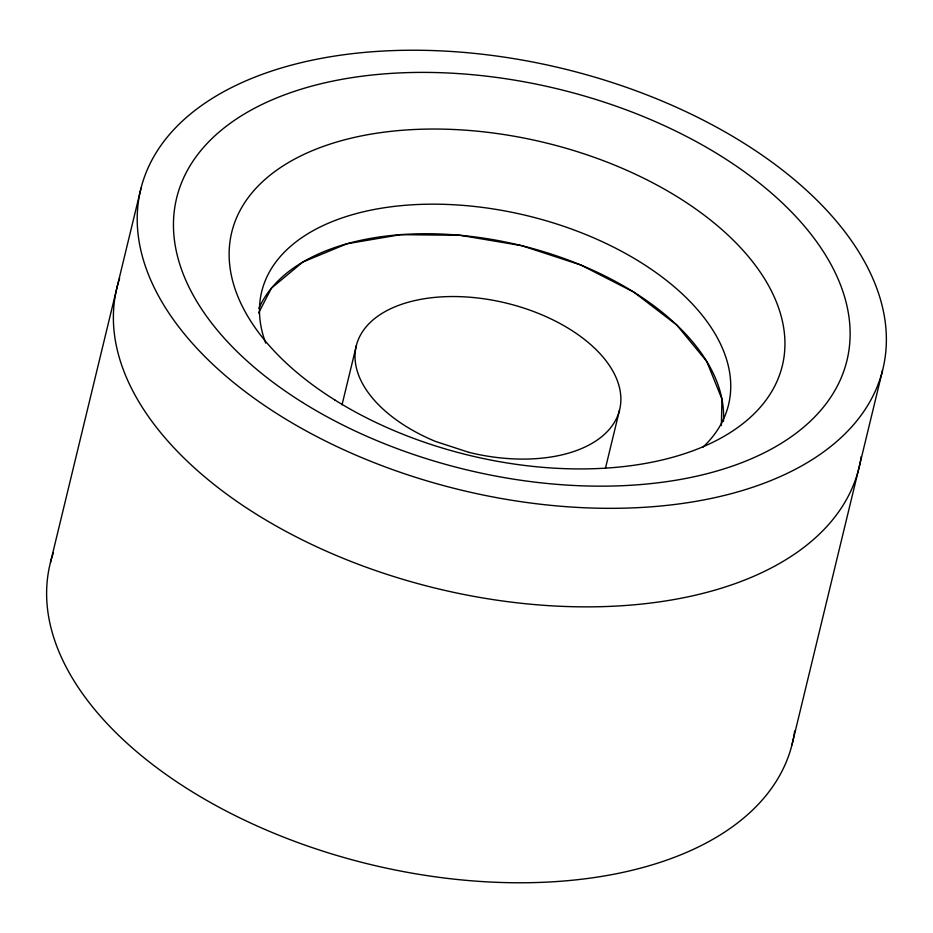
<?xml version="1.0" encoding="UTF-8"?>
<svg xmlns="http://www.w3.org/2000/svg" width="933" height="933" viewBox="0 0 933 933"><rect width="100%" height="100%" fill="white"/><g stroke="black" fill="none" stroke-linecap="round" stroke-linejoin="round"><path stroke-width="1.4" d="M721.372 425.495L721.932 399.056L706.759 361.444L676.682 324.952L633.74 292.064L580.862 265.019L521.652 245.659L460.144 235.303L400.537 234.661L346.878 243.781L302.84 262.033L271.421 288.169L258.593 312.987M50.475 562.471L141.058 188.034M342.026 404.864L356.406 345.443M605.47 468.203L619.512 410.193M791.942 744.966L882.525 370.529A381.807 216.806 13.6 0 0 372.815 51.712A381.807 216.806 13.6 0 0 280.028 415.605A381.807 216.806 13.6 0 0 882.525 370.529M861.206 456.54A381.807 216.806 13.6 0 1 438.032 588.793A381.807 216.806 13.6 0 1 119.611 278.396M258.919 308.333A240.166 136.381 13.6 0 1 520.556 245.391A240.166 136.381 13.6 0 1 723.39 421.343M265.707 343.111A240.166 136.381 13.6 0 1 525.524 215.301A240.166 136.381 13.6 0 1 703.074 447.07M794.648 731.029A381.807 216.806 13.6 0 1 371.276 864.704A381.807 216.806 13.6 0 1 53.309 552.942M468.949 452.365L435.548 441.449A135.483 76.926 13.6 0 1 399.394 305.091A135.483 76.926 13.6 0 1 615.209 375.649A135.483 76.926 13.6 0 1 468.949 452.365M302.467 402.415A344.86 195.825 13.6 0 0 846.651 361.701A344.86 195.825 13.6 0 0 386.262 73.73A344.86 195.825 13.6 0 0 302.467 402.415M335.075 400.129A283.27 160.861 13.6 0 0 782.087 366.681A283.27 160.861 13.6 0 0 403.919 130.142A283.27 160.861 13.6 0 0 335.075 400.129"/></g></svg>
